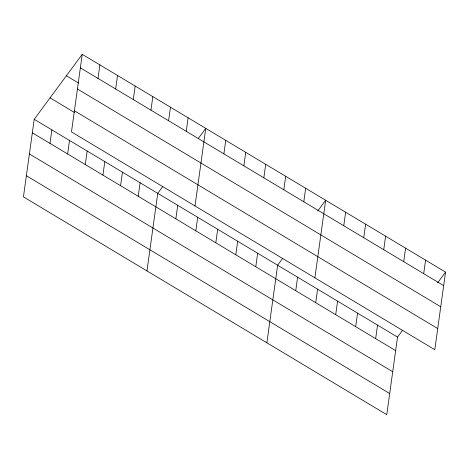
<?xml version="1.0" encoding="UTF-8"?>
<svg xmlns="http://www.w3.org/2000/svg" width="469" height="469" viewBox="0 0 469 469"><rect width="100%" height="100%" fill="white"/><g stroke="black" fill="none" stroke-linecap="round" stroke-linejoin="round"><path stroke-width="0.7" d="M82.239 54.328L71.476 131.912L434.786 349.704L445.55 272.12L82.239 54.328L34.214 119.296L23.45 196.88L386.761 414.672L397.524 337.088L402.531 330.323M49.984 143.391L51.86 129.878M67.636 153.967L69.506 140.454M85.282 164.549L87.158 151.03M98.009 78.423L99.885 64.904M102.928 175.125L104.804 161.612M115.655 88.999L117.531 75.486M120.574 185.706L122.45 172.187M133.302 99.58L135.178 86.062M138.22 196.282L140.096 182.769M150.948 110.156L152.824 96.643M146.973 270.93L157.742 193.345L162.743 186.574M168.594 120.732L170.47 107.219M186.246 131.314L188.116 117.801M175.846 218.841L177.722 205.328M194.998 205.961L205.762 128.377L198.258 138.531M195.831 230.818L197.707 217.305M223.871 153.873L225.747 140.354M215.81 242.795L217.686 229.282M243.857 165.85L245.727 152.337M235.796 254.778L237.672 241.259M263.836 177.827L265.712 164.314M255.775 266.755L257.651 253.242M283.815 189.804L285.691 176.291M266.867 342.798L277.636 265.219L282.637 258.448M303.801 201.787L305.677 188.268M295.74 290.71L297.616 277.197M314.892 277.83L325.656 200.251L317.736 210.968M315.725 302.693L317.595 289.174M343.765 225.741L345.641 212.228M335.704 314.67L337.58 301.157M363.745 237.719L365.621 224.205M355.684 326.647L357.56 313.134M383.73 249.701L385.606 236.183M375.669 338.624L377.545 325.111M403.709 261.679L405.585 248.165M423.695 273.656L425.571 260.143M437.624 282.842L445.55 272.12M80.363 67.841L443.674 285.639M66.393 75.767L78.563 83.066M77.432 88.987L440.743 306.779M74.407 110.766L437.718 328.564M50.066 97.857L74.401 112.449M34.214 119.296L397.524 337.088M32.338 132.809L395.648 350.607M29.406 153.955L392.717 371.747M26.381 175.734L389.692 393.532"/></g></svg>
